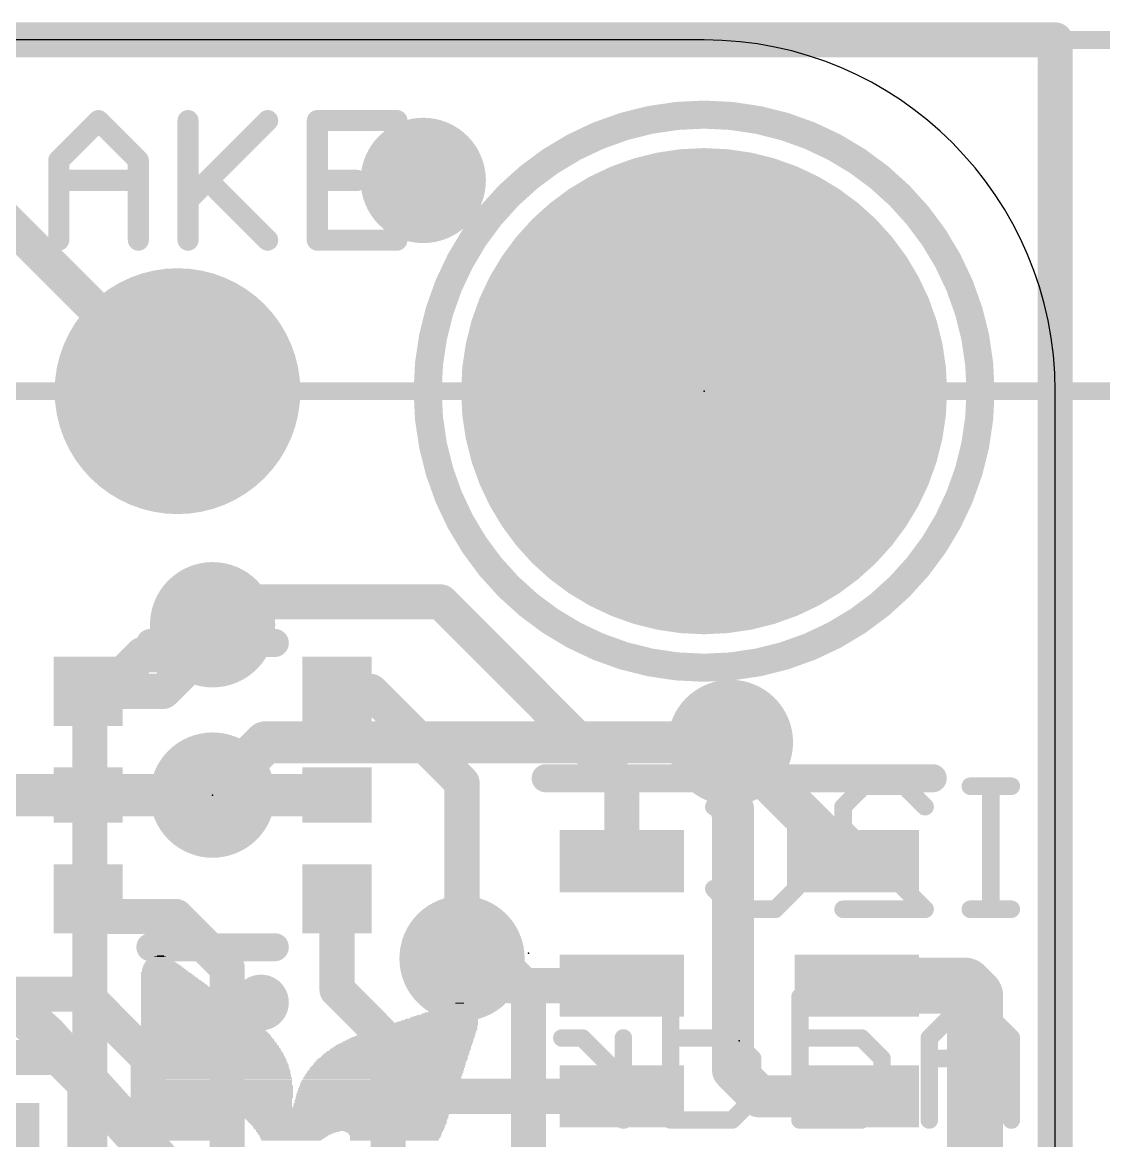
# Model space of a CAD drawing. Extents: x -0.1 to 34.1, y -8.2 to 25.5.
# Drawn here: x 17.93 to 25.75, y 17.44 to 25.53 of the extents above; entities that cross this region are included whole.
import ezdxf

# ---------------------------------------------------------------- set-up
doc = ezdxf.new("R2010")
doc.units = 0
for name, color, linetype in [('1', 12, 'CONTINUOUS'), ('16', 5, 'CONTINUOUS'), ('17', 110, 'CONTINUOUS'), ('18', 110, 'CONTINUOUS'), ('20', 53, 'CONTINUOUS'), ('21', 40, 'CONTINUOUS'), ('22', 6, 'CONTINUOUS'), ('23', 40, 'CONTINUOUS'), ('47', 253, 'CONTINUOUS')]:
    doc.layers.add(name, color=color, linetype=linetype)

# ---------------------------------------------------------------- blocks, each defined once
blk = doc.blocks.new('ROUNDP')
at = {"const_width": 0.5}
blk.add_lwpolyline([(0, -0.25, 1), (0, 0.25, 1), (0, -0.25)], format="xyb", dxfattribs=at)
blk = doc.blocks.new('RECT')
blk.add_solid([(-0.5, -0.5), (0.5, -0.5), (-0.5, 0.5), (0.5, 0.5)])
blk = doc.blocks.new('ROUNDV')
at = {"const_width": 0.5}
blk.add_lwpolyline([(0, -0.25, 1), (0, 0.25, 1), (0, -0.25)], format="xyb", dxfattribs=at)

msp = doc.modelspace()

# ---------------------------------------------------------------- linework, layer by layer
at = {"layer": '1'}
for points, const_width in [([(0, 25.4), (25.4, 25.4)], 0.254), ([(25.4, 25.4), (25.4, 0)], 0.254), ([(17.78, 24.13), (19.05, 22.86)], 0.254), ([(19.304, 21.1709), (19.4691, 21.336)], 0.254), ([(20.955, 21.336), (19.4691, 21.336)], 0.254), ([(22.264, 20.027), (20.955, 21.336)], 0.254), ([(19.366, 21.1089), (19.304, 21.1709)], 0.254), ([(18.9461, 20.689), (19.366, 21.1089)], 0.254), ([(18.404, 20.689), (18.9461, 20.689)], 0.254), ([(20.4474, 20.689), (20.204, 20.689)], 0.254), ([(21.1086, 20.0278), (20.4474, 20.689)], 0.254), ([(23.9095, 19.461), (23.0505, 20.32)], 0.3048), ([(23.9713, 19.3993), (23.0505, 20.32)], 0.3048), ([(23.0505, 20.32), (23.0505, 19.8524)], 0.3048), ([(21.1086, 20.0278), (21.1086, 18.7579)], 0.254), ([(22.264, 19.461), (22.264, 20.027)], 0.254), ([(18.404, 19.939), (17.526, 19.939)], 0.3048), ([(19.304, 19.939), (18.404, 19.939)], 0.3048), ([(20.204, 19.939), (19.304, 19.939)], 0.3048), ([(23.0505, 19.8524), (23.0696, 19.8333)], 0.3048), ([(23.0696, 19.8333), (23.0696, 17.9514)], 0.3048), ([(23.964, 19.461), (23.9095, 19.461)], 0.3048), ([(18.404, 19.189), (18.532, 19.061)], 0.254), ([(20.204, 19.189), (20.204, 18.531)], 0.254), ([(19.039, 19.061), (18.532, 19.061)], 0.254), ([(19.4096, 18.6904), (19.039, 19.061)], 0.254), ([(21.1086, 18.7579), (21.2471, 18.7579)], 0.254), ([(21.2471, 18.7579), (21.444, 18.561)], 0.254), ([(19.4096, 16.6935), (19.4096, 18.6904)], 0.254), ([(23.964, 18.561), (24.746, 18.561)], 0.4064), ([(24.8204, 18.4866), (24.746, 18.561)], 0.4064), ([(21.444, 18.561), (22.264, 18.561)], 0.254), ([(24.8204, 18.4866), (24.8204, 16.861)], 0.4064), ([(18.3762, 18.4994), (16.9568, 18.4994)], 0.254), ([(18.8374, 18.0382), (18.3762, 18.4994)], 0.254), ([(20.204, 18.531), (20.574, 18.161)], 0.254), ([(20.574, 18.161), (20.974, 17.761)], 0.254), ([(20.574, 18.161), (20.574, 16.891)], 0.254), ([(18.1868, 18.0422), (16.7558, 18.0422)], 0.254), ([(18.3802, 17.8488), (18.1868, 18.0422)], 0.254), ([(18.8374, 14.5194), (18.8374, 18.0382)], 0.254), ([(23.0696, 17.9514), (23.26, 17.761)], 0.3048), ([(18.3802, 16.6422), (18.3802, 17.8488)], 0.254), ([(21.59, 17.761), (20.974, 17.761)], 0.254), ([(22.264, 17.761), (21.59, 17.761)], 0.254), ([(22.264, 17.761), (22.264, 17.761)], 0.254), ([(23.26, 17.761), (23.964, 17.761)], 0.3048)]:
    msp.add_lwpolyline(points, dxfattribs=dict(at, const_width=const_width))
for points, const_width in [([(25.4635, 25.4, 1), (25.3365, 25.4)], 0.127), ([(25.4, 25.3365, 1), (25.4, 25.4635)], 0.127), ([(19.0051, 22.8151, 1), (19.0949, 22.9049)], 0.127), ([(19.4691, 21.3995, 1), (19.4691, 21.2725)], 0.127), ([(19.514, 21.2911, 1), (19.4242, 21.3809)], 0.127), ([(20.9999, 21.3809, 1), (20.9101, 21.2911)], 0.127), ([(20.955, 21.2725, 1), (20.955, 21.3995)], 0.127), ([(19.3489, 21.2158, 1), (19.2591, 21.126)], 0.127), ([(19.2591, 21.2158, 1), (19.3489, 21.126)], 0.127), ([(19.4109, 21.064, 1), (19.3211, 21.1538)], 0.127), ([(19.3211, 21.064, 1), (19.4109, 21.1538)], 0.127), ([(18.404, 20.7525, 1), (18.404, 20.6255)], 0.127), ([(18.9012, 20.7339, 1), (18.991, 20.6441)], 0.127), ([(18.9461, 20.6255, 1), (18.9461, 20.7525)], 0.127), ([(20.204, 20.7525, 1), (20.204, 20.6255)], 0.127), ([(20.4923, 20.7339, 1), (20.4025, 20.6441)], 0.127), ([(20.4474, 20.6255, 1), (20.4474, 20.7525)], 0.127), ([(23.1044, 20.3739, 1), (22.9966, 20.2661)], 0.1524), ([(23.1044, 20.3739, 1), (22.9966, 20.2661)], 0.1524), ([(23.1267, 20.32, 1), (22.9743, 20.32)], 0.1524), ([(21.1721, 20.0278, 1), (21.0451, 20.0278)], 0.127), ([(21.0637, 19.9829, 1), (21.1535, 20.0727)], 0.127), ([(22.3275, 20.027, 1), (22.2005, 20.027)], 0.127), ([(18.404, 20.0152, 1), (18.404, 19.8628)], 0.1524), ([(18.404, 19.8628, 1), (18.404, 20.0152)], 0.1524), ([(19.304, 20.0152, 1), (19.304, 19.8628)], 0.1524), ([(19.304, 19.8628, 1), (19.304, 20.0152)], 0.1524), ([(20.204, 19.8628, 1), (20.204, 20.0152)], 0.1524), ([(22.2191, 19.9821, 1), (22.3089, 20.0719)], 0.127), ([(23.1044, 19.9063, 1), (22.9966, 19.7985)], 0.1524), ([(23.1458, 19.8333, 1), (22.9934, 19.8333)], 0.1524), ([(22.9743, 19.8524, 1), (23.1267, 19.8524)], 0.1524), ([(23.0157, 19.7794, 1), (23.1235, 19.8872)], 0.1524), ([(23.9095, 19.5372, 1), (23.9095, 19.3848)], 0.1524), ([(23.8556, 19.4071, 1), (23.9634, 19.5149)], 0.1524), ([(23.964, 19.3848, 1), (23.964, 19.5372)], 0.1524), ([(22.2005, 19.461, 1), (22.3275, 19.461)], 0.127), ([(23.9174, 19.3454, 1), (24.0251, 19.4531)], 0.1524), ([(18.4489, 19.2339, 1), (18.3591, 19.1441)], 0.127), ([(20.2675, 19.189, 1), (20.1405, 19.189)], 0.127), ([(18.532, 19.1245, 1), (18.532, 18.9975)], 0.127), ([(18.4871, 19.0161, 1), (18.5769, 19.1059)], 0.127), ([(19.0839, 19.1059, 1), (18.9941, 19.0161)], 0.127), ([(19.039, 18.9975, 1), (19.039, 19.1245)], 0.127), ([(21.1086, 18.8214, 1), (21.1086, 18.6944)], 0.127), ([(21.292, 18.8028, 1), (21.2022, 18.713)], 0.127), ([(21.2471, 18.6944, 1), (21.2471, 18.8214)], 0.127), ([(19.4731, 18.6904, 1), (19.3461, 18.6904)], 0.127), ([(19.3647, 18.6455, 1), (19.4545, 18.7353)], 0.127), ([(21.0451, 18.7579, 1), (21.1721, 18.7579)], 0.127), ([(23.964, 18.6626, 1), (23.964, 18.4594)], 0.2032), ([(24.8178, 18.6328, 1), (24.6742, 18.4892)], 0.2032), ([(24.746, 18.4594, 1), (24.746, 18.6626)], 0.2032), ([(21.444, 18.6245, 1), (21.444, 18.4975)], 0.127), ([(22.264, 18.4975, 1), (22.264, 18.6245)], 0.127), ([(24.922, 18.4866, 1), (24.7188, 18.4866)], 0.2032), ([(18.4211, 18.5443, 1), (18.3313, 18.4545)], 0.127), ([(18.3762, 18.4359, 1), (18.3762, 18.5629)], 0.127), ([(20.2489, 18.5759, 1), (20.1591, 18.4861)], 0.127), ([(21.3991, 18.5161, 1), (21.4889, 18.6059)], 0.127), ([(24.7486, 18.4148, 1), (24.8922, 18.5584)], 0.2032), ([(20.1405, 18.531, 1), (20.2675, 18.531)], 0.127), ([(20.6189, 18.2059, 1), (20.5291, 18.1161)], 0.127), ([(20.6375, 18.161, 1), (20.5105, 18.161)], 0.127), ([(20.5291, 18.1161, 1), (20.6189, 18.2059)], 0.127), ([(18.2317, 18.0871, 1), (18.1419, 17.9973)], 0.127), ([(18.1868, 17.9787, 1), (18.1868, 18.1057)], 0.127), ([(18.9009, 18.0382, 1), (18.7739, 18.0382)], 0.127), ([(18.7925, 17.9933, 1), (18.8823, 18.0831)], 0.127), ([(23.1235, 18.0053, 1), (23.0157, 17.8975)], 0.1524), ([(18.4437, 17.8488, 1), (18.3167, 17.8488)], 0.127), ([(18.3353, 17.8039, 1), (18.4251, 17.8937)], 0.127), ([(22.9934, 17.9514, 1), (23.1458, 17.9514)], 0.1524), ([(20.974, 17.8245, 1), (20.974, 17.6975)], 0.127), ([(21.59, 17.8245, 1), (21.59, 17.6975)], 0.127), ([(21.59, 17.6975, 1), (21.59, 17.8245)], 0.127), ([(22.264, 17.8245, 1), (22.264, 17.6975)], 0.127), ([(22.264, 17.6975, 1), (22.264, 17.8245)], 0.127), ([(22.264, 17.6975, 1), (22.264, 17.8245)], 0.127), ([(23.26, 17.8372, 1), (23.26, 17.6848)], 0.1524), ([(23.2061, 17.7071, 1), (23.3139, 17.8149)], 0.1524), ([(23.964, 17.6848, 1), (23.964, 17.8372)], 0.1524), ([(20.9291, 17.7161, 1), (21.0189, 17.8059)], 0.127)]:
    msp.add_lwpolyline(points, format="xyb", dxfattribs=dict(at, const_width=const_width))
at = {"layer": '16'}
for points, const_width in [([(0, 25.4), (25.4, 25.4)], 0.254), ([(25.4, 25.4), (25.4, 0)], 0.254), ([(19.304, 20.955), (19.304, 21.1709)], 0.254), ([(18.415, 20.574), (18.796, 20.955)], 0.254), ([(18.796, 20.955), (19.304, 20.955)], 0.254), ([(18.415, 16.383), (18.415, 20.574)], 0.254), ([(19.304, 19.939), (19.685, 20.32)], 0.3048), ([(19.685, 20.32), (23.0505, 20.32)], 0.3048), ([(21.3626, 18.7579), (21.1086, 18.7579)], 0.254), ([(21.59, 18.5305), (21.3626, 18.7579)], 0.254), ([(21.59, 18.5305), (21.59, 16.002)], 0.254)]:
    msp.add_lwpolyline(points, dxfattribs=dict(at, const_width=const_width))
for points, const_width in [([(25.4635, 25.4, 1), (25.3365, 25.4)], 0.127), ([(25.4, 25.3365, 1), (25.4, 25.4635)], 0.127), ([(19.3675, 21.1709, 1), (19.2405, 21.1709)], 0.127), ([(18.796, 21.0185, 1), (18.796, 20.8915)], 0.127), ([(18.8409, 20.9101, 1), (18.7511, 20.9999)], 0.127), ([(19.304, 20.8915, 1), (19.304, 21.0185)], 0.127), ([(19.2405, 20.955, 1), (19.3675, 20.955)], 0.127), ([(18.4785, 20.574, 1), (18.3515, 20.574)], 0.127), ([(18.3701, 20.6189, 1), (18.4599, 20.5291)], 0.127), ([(19.685, 20.3962, 1), (19.685, 20.2438)], 0.1524), ([(19.7389, 20.2661, 1), (19.6311, 20.3739)], 0.1524), ([(23.0505, 20.2438, 1), (23.0505, 20.3962)], 0.1524), ([(19.2501, 19.9929, 1), (19.3579, 19.8851)], 0.1524), ([(21.1086, 18.8214, 1), (21.1086, 18.6944)], 0.127), ([(21.4075, 18.8028, 1), (21.3177, 18.713)], 0.127), ([(21.3626, 18.6944, 1), (21.3626, 18.8214)], 0.127), ([(21.6535, 18.5305, 1), (21.5265, 18.5305)], 0.127), ([(21.5451, 18.4856, 1), (21.6349, 18.5754)], 0.127)]:
    msp.add_lwpolyline(points, format="xyb", dxfattribs=dict(at, const_width=const_width))
at = {"layer": '20'}
for p, q in [((22.86, 25.4), (2.54, 25.4)), ((25.4, 2.54), (25.4, 22.86))]:
    msp.add_line(p, q, dxfattribs=at)
msp.add_arc((22.86, 22.86), 2.54, 0, 90, dxfattribs=at)
at = {"layer": '21'}
for points, const_width in [([(22.86, 20.86, 1), (22.86, 24.86, 1), (22.86, 20.86)], 0.2032), ([(18.5057, 24.8435, 1), (18.4519, 24.7896)], 0.0762), ([(18.5057, 24.7896, 1), (18.4519, 24.8435)], 0.0762), ([(19.1643, 24.8165, 1), (19.0881, 24.8165)], 0.0762), ([(19.7294, 24.7896, 1), (19.6755, 24.8435)], 0.0762), ([(20.0617, 24.8546, 1), (20.0617, 24.7784)], 0.0762), ([(20.0998, 24.8165, 1), (20.0236, 24.8165)], 0.0762), ([(20.6379, 24.7784, 1), (20.6379, 24.8546)], 0.0762), ([(18.1637, 24.5554, 1), (18.2176, 24.5015)], 0.0762), ([(18.2288, 24.5284, 1), (18.1526, 24.5284)], 0.0762), ([(18.805, 24.5284, 1), (18.7288, 24.5284)], 0.0762), ([(18.74, 24.5015, 1), (18.7938, 24.5554)], 0.0762), ([(18.1907, 24.4225, 1), (18.1907, 24.3463)], 0.0762), ([(18.7669, 24.3463, 1), (18.7669, 24.4225)], 0.0762), ([(19.2972, 24.4113, 1), (19.2433, 24.3574)], 0.0762), ([(20.0617, 24.4225, 1), (20.0617, 24.3463)], 0.0762), ([(20.3498, 24.3463, 1), (20.3498, 24.4225)], 0.0762), ([(19.0993, 24.2673, 1), (19.1531, 24.2134)], 0.0762), ([(20.0617, 23.9903, 1), (20.0617, 23.9141)], 0.0762), ([(20.6379, 23.9141, 1), (20.6379, 23.9903)], 0.0762), ([(18.1526, 23.9522, 1), (18.2288, 23.9522)], 0.0762), ([(18.7288, 23.9522, 1), (18.805, 23.9522)], 0.0762), ([(19.0881, 23.9522, 1), (19.1643, 23.9522)], 0.0762), ([(19.6755, 23.9253, 1), (19.7294, 23.9791)], 0.0762), ([(20.0236, 23.9522, 1), (20.0998, 23.9522)], 0.0762), ([(18.854, 21.0898, 1), (18.854, 20.9882)], 0.1016), ([(19.754, 20.9882, 1), (19.754, 21.0898)], 0.1016), ([(21.714, 20.1118, 1), (21.714, 20.0102)], 0.1016), ([(24.514, 20.0102, 1), (24.514, 20.1118)], 0.1016), ([(18.854, 18.8898, 1), (18.854, 18.7882)], 0.1016), ([(19.754, 18.7882, 1), (19.754, 18.8898)], 0.1016), ([(19.654, 18.339, 1), (19.654, 18.539, 1), (19.654, 18.339)], 0.2032)]:
    msp.add_lwpolyline(points, format="xyb", dxfattribs=dict(at, const_width=const_width))
for points, const_width in [([(18.1907, 24.5284), (18.4788, 24.8165)], 0.1524), ([(18.4788, 24.8165), (18.7669, 24.5284)], 0.1524), ([(19.1262, 24.8165), (19.1262, 23.9522)], 0.1524), ([(19.1262, 24.2403), (19.7024, 24.8165)], 0.1524), ([(20.6379, 24.8165), (20.0617, 24.8165)], 0.1524), ([(20.0617, 24.8165), (20.0617, 23.9522)], 0.1524), ([(18.1907, 23.9522), (18.1907, 24.5284)], 0.1524), ([(18.7669, 24.5284), (18.7669, 23.9522)], 0.1524), ([(18.1907, 24.3844), (18.7669, 24.3844)], 0.1524), ([(19.2703, 24.3844), (19.7024, 23.9522)], 0.1524), ([(20.0617, 24.3844), (20.3498, 24.3844)], 0.1524), ([(20.0617, 23.9522), (20.6379, 23.9522)], 0.1524), ([(18.854, 21.039), (19.754, 21.039)], 0.2032), ([(21.714, 20.061), (24.514, 20.061)], 0.2032), ([(18.854, 18.839), (19.754, 18.839)], 0.2032)]:
    msp.add_lwpolyline(points, dxfattribs=dict(at, const_width=const_width))
at = {"layer": '22'}
for points, const_width in [([(22.9301, 19.855), (23.0784, 20.0033)], 0.127), ([(23.0784, 20.0033), (23.375, 20.0033)], 0.127), ([(23.375, 20.0033), (23.5233, 19.855)], 0.127), ([(23.8657, 19.855), (24.0139, 20.0033)], 0.127), ([(24.0139, 20.0033), (24.3105, 20.0033)], 0.127), ([(24.3105, 20.0033), (24.4588, 19.855)], 0.127), ([(25.0825, 20.0033), (24.7859, 20.0033)], 0.127), ([(24.9342, 19.1135), (24.9342, 20.0033)], 0.127), ([(23.5233, 19.855), (23.5233, 19.2618)], 0.127), ([(23.8657, 19.7067), (23.8657, 19.855)], 0.127), ([(24.4588, 19.1135), (23.8657, 19.7067)], 0.127), ([(23.0784, 19.1135), (22.9301, 19.2618)], 0.127), ([(23.5233, 19.2618), (23.375, 19.1135)], 0.127), ([(23.375, 19.1135), (23.0784, 19.1135)], 0.127), ([(23.8657, 19.1135), (24.4588, 19.1135)], 0.127), ([(25.0825, 19.1135), (24.7859, 19.1135)], 0.127), ([(18.1, 18.2), (17.2, 19)], 0.3048), ([(22.6183, 18.4793), (22.6183, 17.5895)], 0.127), ([(23.5538, 18.4793), (23.5538, 17.5895)], 0.127), ([(24.7859, 18.4793), (24.4893, 18.1827)], 0.127), ([(25.0825, 18.1827), (24.7859, 18.4793)], 0.127), ([(19, 17.2), (18.1, 18.2)], 0.3048), ([(21.9794, 18.1827), (21.8311, 18.1827)], 0.127), ([(22.2759, 17.8861), (21.9794, 18.1827)], 0.127), ([(22.2759, 17.5895), (22.2759, 18.1827)], 0.127), ([(23.0632, 18.1827), (22.6183, 18.1827)], 0.127), ([(23.2115, 18.0344), (23.0632, 18.1827)], 0.127), ([(23.9987, 18.1827), (23.5538, 18.1827)], 0.127), ([(24.147, 18.0344), (23.9987, 18.1827)], 0.127), ([(24.4893, 18.1827), (24.4893, 17.5895)], 0.127), ([(25.0825, 17.5895), (25.0825, 18.1827)], 0.127), ([(23.2115, 17.7378), (23.2115, 18.0344)], 0.127), ([(24.147, 17.7378), (24.147, 18.0344)], 0.127), ([(25.0825, 18.0344), (24.4893, 18.0344)], 0.127), ([(23.0632, 17.5895), (23.2115, 17.7378)], 0.127), ([(23.9987, 17.5895), (24.147, 17.7378)], 0.127), ([(22.6183, 17.5895), (23.0632, 17.5895)], 0.127), ([(23.5538, 17.5895), (23.9987, 17.5895)], 0.127)]:
    msp.add_lwpolyline(points, dxfattribs=dict(at, const_width=const_width))
for points, const_width in [([(23.0784, 20.035, 1), (23.0784, 19.9715)], 0.0635), ([(23.1009, 19.9808, 1), (23.056, 20.0257)], 0.0635), ([(23.3975, 20.0257, 1), (23.3526, 19.9808)], 0.0635), ([(23.375, 19.9715, 1), (23.375, 20.035)], 0.0635), ([(24.0139, 20.035, 1), (24.0139, 19.9715)], 0.0635), ([(24.0364, 19.9808, 1), (23.9915, 20.0257)], 0.0635), ([(24.333, 20.0257, 1), (24.2881, 19.9808)], 0.0635), ([(24.3105, 19.9715, 1), (24.3105, 20.035)], 0.0635), ([(24.7859, 20.035, 1), (24.7859, 19.9715)], 0.0635), ([(24.966, 20.0033, 1), (24.9025, 20.0033)], 0.0635), ([(25.0825, 19.9715, 1), (25.0825, 20.035)], 0.0635), ([(22.9077, 19.8774, 1), (22.9526, 19.8325)], 0.0635), ([(23.5551, 19.855, 1), (23.4916, 19.855)], 0.0635), ([(23.5009, 19.8325, 1), (23.5458, 19.8774)], 0.0635), ([(23.8974, 19.855, 1), (23.8339, 19.855)], 0.0635), ([(23.8432, 19.8774, 1), (23.8881, 19.8325)], 0.0635), ([(24.4364, 19.8325, 1), (24.4813, 19.8774)], 0.0635), ([(23.8881, 19.7291, 1), (23.8432, 19.6842)], 0.0635), ([(23.8339, 19.7067, 1), (23.8974, 19.7067)], 0.0635), ([(22.9526, 19.2842, 1), (22.9077, 19.2393)], 0.0635), ([(23.4916, 19.2618, 1), (23.5551, 19.2618)], 0.0635), ([(23.5458, 19.2393, 1), (23.5009, 19.2842)], 0.0635), ([(23.0784, 19.1453, 1), (23.0784, 19.0818)], 0.0635), ([(23.056, 19.091, 1), (23.1009, 19.136)], 0.0635), ([(23.3526, 19.136, 1), (23.3975, 19.091)], 0.0635), ([(23.375, 19.0818, 1), (23.375, 19.1453)], 0.0635), ([(23.8657, 19.1453, 1), (23.8657, 19.0818)], 0.0635), ([(24.4364, 19.091, 1), (24.4813, 19.136)], 0.0635), ([(24.4588, 19.0818, 1), (24.4588, 19.1453)], 0.0635), ([(24.7859, 19.1453, 1), (24.7859, 19.0818)], 0.0635), ([(25.0825, 19.0818, 1), (25.0825, 19.1453)], 0.0635), ([(24.9025, 19.1135, 1), (24.966, 19.1135)], 0.0635), ([(22.65, 18.4793, 1), (22.5865, 18.4793)], 0.0635), ([(23.5856, 18.4793, 1), (23.5221, 18.4793)], 0.0635), ([(24.8084, 18.5017, 1), (24.7635, 18.4568)], 0.0635), ([(24.8084, 18.4568, 1), (24.7635, 18.5017)], 0.0635), ([(18.1566, 18.251, 1), (18.0434, 18.149)], 0.1524), ([(18.0494, 18.143, 1), (18.1506, 18.257)], 0.1524), ([(21.8311, 18.2144, 1), (21.8311, 18.1509)], 0.0635), ([(22.0018, 18.2051, 1), (21.9569, 18.1602)], 0.0635), ([(21.9794, 18.1509, 1), (21.9794, 18.2144)], 0.0635), ([(22.3077, 18.1827, 1), (22.2442, 18.1827)], 0.0635), ([(22.6183, 18.2144, 1), (22.6183, 18.1509)], 0.0635), ([(23.0856, 18.2051, 1), (23.0407, 18.1602)], 0.0635), ([(23.0632, 18.1509, 1), (23.0632, 18.2144)], 0.0635), ([(23.5538, 18.2144, 1), (23.5538, 18.1509)], 0.0635), ([(24.0211, 18.2051, 1), (23.9762, 18.1602)], 0.0635), ([(23.9987, 18.1509, 1), (23.9987, 18.2144)], 0.0635), ([(24.5211, 18.1827, 1), (24.4576, 18.1827)], 0.0635), ([(24.4669, 18.2051, 1), (24.5118, 18.1602)], 0.0635), ([(25.1142, 18.1827, 1), (25.0508, 18.1827)], 0.0635), ([(25.06, 18.1602, 1), (25.105, 18.2051)], 0.0635), ([(23.2432, 18.0344, 1), (23.1797, 18.0344)], 0.0635), ([(23.189, 18.0119, 1), (23.2339, 18.0568)], 0.0635), ([(24.1787, 18.0344, 1), (24.1152, 18.0344)], 0.0635), ([(24.1245, 18.0119, 1), (24.1694, 18.0568)], 0.0635), ([(24.4893, 18.0661, 1), (24.4893, 18.0026)], 0.0635), ([(25.0825, 18.0026, 1), (25.0825, 18.0661)], 0.0635), ([(22.2535, 17.8636, 1), (22.2984, 17.9085)], 0.0635), ([(23.2339, 17.7153, 1), (23.189, 17.7602)], 0.0635), ([(24.1694, 17.7153, 1), (24.1245, 17.7602)], 0.0635), ([(23.1797, 17.7378, 1), (23.2432, 17.7378)], 0.0635), ([(24.1152, 17.7378, 1), (24.1787, 17.7378)], 0.0635), ([(22.6183, 17.6212, 1), (22.6183, 17.5578)], 0.0635), ([(23.0407, 17.612, 1), (23.0856, 17.567)], 0.0635), ([(23.0632, 17.5578, 1), (23.0632, 17.6212)], 0.0635), ([(23.5538, 17.6212, 1), (23.5538, 17.5578)], 0.0635), ([(23.9762, 17.612, 1), (24.0211, 17.567)], 0.0635), ([(23.9987, 17.5578, 1), (23.9987, 17.6212)], 0.0635), ([(22.2442, 17.5895, 1), (22.3077, 17.5895)], 0.0635), ([(22.5865, 17.5895, 1), (22.65, 17.5895)], 0.0635), ([(23.5221, 17.5895, 1), (23.5856, 17.5895)], 0.0635), ([(24.4576, 17.5895, 1), (24.5211, 17.5895)], 0.0635), ([(25.0508, 17.5895, 1), (25.1142, 17.5895)], 0.0635)]:
    msp.add_lwpolyline(points, format="xyb", dxfattribs=dict(at, const_width=const_width))
at = {"layer": '23'}
for p in [(22.86, 22.86), (19.304, 19.939), (21.59, 18.796), (23.114, 18.161)]:
    msp.add_point(p, dxfattribs=at)
at = {"layer": '47', "const_width": 0.13}
for points in [[(12.319, 25.4), (34.081, 25.4)], [(12.7, 22.86), (31.287, 22.86)]]:
    msp.add_lwpolyline(points, dxfattribs=at)

# ---------------------------------------------------------------- block references
at = {"layer": '1'}
for p, xscale, yscale, rotation in [((18.404, 20.689), 0.5, 0.5, 90), ((20.204, 20.689), 0.5, 0.5, 90), ((18.404, 19.939), 0.4, 0.5, 90), ((20.204, 19.939), 0.4, 0.5, 90), ((22.264, 19.461), 0.45, 0.9, 90), ((23.964, 19.461), 0.45, 0.9, 90), ((18.404, 19.189), 0.5, 0.5, 90), ((20.204, 19.189), 0.5, 0.5, 90), ((22.264, 18.561), 0.45, 0.9, 90), ((23.964, 18.561), 0.45, 0.9, 90), ((22.264, 17.761), 0.45, 0.9, 90), ((23.964, 17.761), 0.45, 0.9, 90), ((17.45, 17.312), 1.2, 0.8, 180)]:
    msp.add_blockref('RECT', p, dxfattribs=dict(at, xscale=xscale, yscale=yscale, rotation=rotation))
at = {"layer": '17', "xscale": 3.516, "yscale": 3.516}
msp.add_blockref('ROUNDP', (22.86, 22.86), dxfattribs=at)
msp.add_blockref('ROUNDP', (22.86, 22.86), dxfattribs=at)
at = {"layer": '17', "xscale": 1.778, "yscale": 1.778, "rotation": 90}
msp.add_blockref('ROUNDP', (19.05, 22.86), dxfattribs=at)
msp.add_blockref('ROUNDP', (19.05, 22.86), dxfattribs=at)
at = {"layer": '18', "xscale": 0.9064, "yscale": 0.9064}
for p in [(20.828, 24.384), (20.828, 24.384), (19.304, 21.1709), (19.304, 21.1709), (23.0505, 20.32), (23.0505, 20.32), (19.304, 19.939), (19.304, 19.939), (21.1086, 18.7579), (21.1086, 18.7579)]:
    msp.add_blockref('ROUNDV', p, dxfattribs=at)
at = {"layer": '21', "rotation": 180}
for p, xscale, yscale in [((18.9261, 18.7579), 0.1397, 0.0064), ((18.923, 18.7643), 0.1206, 0.0063), ((18.923, 18.7706), 0.0826, 0.0064), ((18.9262, 18.7769), 0.0508, 0.0063), ((18.9484, 18.6817), 0.3112, 0.0064), ((18.9389, 18.7007), 0.2794, 0.0063), ((18.9484, 18.6881), 0.2984, 0.0063), ((18.9421, 18.6944), 0.2857, 0.0064), ((18.9325, 18.7135), 0.254, 0.0063), ((18.9389, 18.7071), 0.2667, 0.0064), ((18.9262, 18.7262), 0.2286, 0.0063), ((18.9326, 18.7198), 0.2413, 0.0064), ((18.9261, 18.7325), 0.2159, 0.0064), ((18.923, 18.7388), 0.1968, 0.0063), ((18.9262, 18.7452), 0.1778, 0.0064), ((18.923, 18.7516), 0.1588, 0.0063), ((18.9611, 18.6563), 0.3492, 0.0064), ((18.9674, 18.65), 0.3619, 0.0063), ((18.977, 18.6373), 0.381, 0.0063), ((18.9802, 18.6309), 0.3873, 0.0064), ((18.9834, 18.6245), 0.3937, 0.0063), ((18.9897, 18.6182), 0.4064, 0.0064), ((18.9929, 18.6119), 0.4127, 0.0063), ((18.9961, 18.6055), 0.4191, 0.0064), ((19.0024, 18.5992), 0.4318, 0.0063), ((18.9707, 18.6436), 0.3683, 0.0064), ((18.9516, 18.6754), 0.3175, 0.0063), ((18.9579, 18.669), 0.3302, 0.0064), ((18.9611, 18.6626), 0.3366, 0.0063), ((19.0055, 18.5928), 0.4381, 0.0064), ((19.0119, 18.5864), 0.4508, 0.0063), ((19.0151, 18.5801), 0.4572, 0.0064), ((19.0183, 18.5738), 0.4635, 0.0063), ((19.0246, 18.5674), 0.4762, 0.0064), ((19.0278, 18.5611), 0.4826, 0.0063), ((19.031, 18.5547), 0.4889, 0.0064), ((19.0373, 18.5483), 0.5016, 0.0063), ((19.0405, 18.542), 0.508, 0.0064), ((19.0436, 18.5357), 0.5143, 0.0063), ((19.05, 18.5293), 0.527, 0.0064), ((19.0532, 18.523), 0.5334, 0.0063), ((19.0596, 18.5166), 0.5461, 0.0064), ((19.0627, 18.5102), 0.5524, 0.0063), ((19.0659, 18.5039), 0.5588, 0.0064), ((19.0723, 18.4976), 0.5715, 0.0063), ((19.0754, 18.4912), 0.5778, 0.0064), ((19.0786, 18.4849), 0.5842, 0.0063), ((19.0849, 18.4785), 0.5969, 0.0064), ((19.0881, 18.4721), 0.6032, 0.0063), ((19.0913, 18.4658), 0.6096, 0.0064), ((19.0977, 18.4595), 0.6223, 0.0063), ((19.1008, 18.4531), 0.6286, 0.0064), ((19.1072, 18.4468), 0.6413, 0.0063), ((19.1104, 18.4404), 0.6477, 0.0064), ((19.1135, 18.434), 0.654, 0.0063), ((19.1198, 18.4277), 0.6667, 0.0064), ((19.123, 18.4214), 0.6731, 0.0063), ((19.1262, 18.415), 0.6794, 0.0064), ((19.1326, 18.4087), 0.6921, 0.0063), ((19.1358, 18.4023), 0.6985, 0.0064), ((19.1389, 18.3959), 0.7048, 0.0063), ((19.1453, 18.3896), 0.7175, 0.0064), ((19.1485, 18.3833), 0.7239, 0.0063), ((19.1548, 18.3769), 0.7366, 0.0064), ((19.1579, 18.3706), 0.7429, 0.0063), ((19.1611, 18.3642), 0.7493, 0.0064), ((19.1675, 18.3578), 0.762, 0.0063), ((21.0154, 18.3578), 0.3937, 0.0063), ((21.0249, 18.3642), 0.3747, 0.0064), ((21.0343, 18.3706), 0.3429, 0.0063), ((21.0407, 18.3769), 0.3302, 0.0064), ((21.0503, 18.3833), 0.2985, 0.0063), ((21.0534, 18.3896), 0.2794, 0.0064), ((21.063, 18.3959), 0.2477, 0.0063), ((21.0693, 18.4023), 0.2222, 0.0064), ((21.0756, 18.4087), 0.1969, 0.0063), ((21.0789, 18.415), 0.1651, 0.0064), ((21.0852, 18.4214), 0.1397, 0.0063), ((21.0915, 18.4277), 0.1016, 0.0064), ((21.0916, 18.434), 0.0635, 0.0063), ((19.1707, 18.3515), 0.7683, 0.0064), ((19.1739, 18.3452), 0.7747, 0.0063), ((19.1802, 18.3388), 0.7874, 0.0064), ((19.1834, 18.3325), 0.7937, 0.0063), ((19.1866, 18.3261), 0.8001, 0.0064), ((19.1929, 18.3198), 0.8128, 0.0063), ((19.196, 18.3134), 0.8191, 0.0064), ((19.1992, 18.3071), 0.8255, 0.0063), ((19.2024, 18.3007), 0.8318, 0.0064), ((19.2088, 18.2944), 0.8445, 0.0063), ((19.212, 18.288), 0.8509, 0.0064), ((19.2151, 18.2817), 0.8572, 0.0063), ((19.2183, 18.2753), 0.8636, 0.0064), ((20.8979, 18.2753), 0.6541, 0.0064), ((20.9074, 18.2817), 0.635, 0.0063), ((20.9169, 18.288), 0.616, 0.0064), ((20.9265, 18.2944), 0.5969, 0.0063), ((20.936, 18.3007), 0.5779, 0.0064), ((20.9455, 18.3071), 0.5588, 0.0063), ((20.9582, 18.3134), 0.5334, 0.0064), ((20.9646, 18.3198), 0.5207, 0.0063), ((20.9773, 18.3261), 0.4953, 0.0064), ((20.9836, 18.3325), 0.4826, 0.0063), ((20.9931, 18.3388), 0.4636, 0.0064), ((20.9994, 18.3452), 0.4381, 0.0063), ((21.0122, 18.3515), 0.4127, 0.0064), ((19.2215, 18.269), 0.8699, 0.0063), ((19.2247, 18.2626), 0.8763, 0.0064), ((19.2278, 18.2563), 0.8826, 0.0063), ((19.231, 18.2499), 0.889, 0.0064), ((19.2341, 18.2436), 0.8953, 0.0063), ((19.2373, 18.2372), 0.9017, 0.0064), ((19.2405, 18.2309), 0.908, 0.0063), ((19.2437, 18.2245), 0.9144, 0.0064), ((19.2501, 18.2118), 0.9271, 0.0064), ((19.2532, 18.2055), 0.9334, 0.0063), ((19.2564, 18.1991), 0.9398, 0.0064), ((19.2564, 18.1928), 0.9398, 0.0063), ((19.2469, 18.2182), 0.9207, 0.0063), ((20.7645, 18.1928), 0.87, 0.0063), ((20.7708, 18.1991), 0.8573, 0.0064), ((20.7836, 18.2055), 0.8445, 0.0063), ((20.7931, 18.2118), 0.8255, 0.0064), ((20.8026, 18.2182), 0.8064, 0.0063), ((20.8153, 18.2245), 0.7938, 0.0064), ((20.8249, 18.2309), 0.7747, 0.0063), ((20.8344, 18.2372), 0.7557, 0.0064), ((20.847, 18.2436), 0.7429, 0.0063), ((20.8566, 18.2499), 0.7239, 0.0064), ((20.8661, 18.2563), 0.7048, 0.0063), ((20.8756, 18.2626), 0.6858, 0.0064), ((20.8851, 18.269), 0.6667, 0.0063), ((19.2596, 18.1864), 0.9461, 0.0064), ((19.2628, 18.1801), 0.9525, 0.0063), ((19.2659, 18.1737), 0.9588, 0.0064), ((19.2691, 18.1674), 0.9652, 0.0063), ((19.2691, 18.161), 0.9652, 0.0064), ((19.2722, 18.1547), 0.9715, 0.0063), ((19.2754, 18.1483), 0.9779, 0.0064), ((19.2786, 18.142), 0.9842, 0.0063), ((19.2786, 18.1356), 0.9842, 0.0064), ((19.2818, 18.1293), 0.9906, 0.0063), ((19.285, 18.1229), 0.9969, 0.0064), ((19.285, 18.1166), 0.9969, 0.0063), ((20.6756, 18.1166), 0.997, 0.0063), ((20.682, 18.1229), 0.9843, 0.0064), ((20.6883, 18.1293), 0.9842, 0.0063), ((20.6946, 18.1356), 0.9715, 0.0064), ((20.701, 18.142), 0.9588, 0.0063), ((20.7106, 18.1483), 0.9525, 0.0064), ((20.7169, 18.1547), 0.9398, 0.0063), ((20.7233, 18.161), 0.9271, 0.0064), ((20.7327, 18.1674), 0.9207, 0.0063), ((20.7391, 18.1737), 0.908, 0.0064), ((20.7455, 18.1801), 0.8953, 0.0063), ((20.755, 18.1864), 0.889, 0.0064), ((19.2882, 18.1102), 1.0033, 0.0064), ((19.2913, 18.1039), 1.0096, 0.0063), ((19.2913, 18.0975), 1.0096, 0.0064), ((19.2945, 18.0912), 1.016, 0.0063), ((19.2945, 18.0848), 1.016, 0.0064), ((19.2977, 18.0785), 1.0223, 0.0063), ((19.3009, 18.0721), 1.0287, 0.0064), ((19.3009, 18.0658), 1.0287, 0.0063), ((19.304, 18.0594), 1.035, 0.0064), ((19.304, 18.0531), 1.035, 0.0063), ((19.3072, 18.0467), 1.0414, 0.0064), ((19.3072, 18.0404), 1.0414, 0.0063), ((19.3103, 18.034), 1.0477, 0.0064), ((20.609, 18.034), 1.0795, 0.0064), ((20.6153, 18.0404), 1.0668, 0.0063), ((20.6184, 18.0467), 1.0605, 0.0064), ((20.6248, 18.0531), 1.0604, 0.0063), ((20.628, 18.0594), 1.0541, 0.0064), ((20.6344, 18.0658), 1.0541, 0.0063), ((20.6375, 18.0721), 1.0478, 0.0064), ((20.6439, 18.0785), 1.0351, 0.0063), ((20.6471, 18.0848), 1.0287, 0.0064), ((20.6565, 18.0912), 1.0223, 0.0063), ((20.6597, 18.0975), 1.016, 0.0064), ((20.6661, 18.1039), 1.016, 0.0063), ((20.6725, 18.1102), 1.0033, 0.0064), ((19.3103, 18.0277), 1.0477, 0.0063), ((19.3135, 18.0213), 1.0541, 0.0064), ((19.3135, 18.015), 1.0541, 0.0063), ((19.3135, 18.0086), 1.0541, 0.0064), ((19.3167, 18.0023), 1.0604, 0.0063), ((19.3167, 17.9959), 1.0604, 0.0064), ((19.3199, 17.9896), 1.0668, 0.0063), ((19.3199, 17.9832), 1.0668, 0.0064), ((19.3199, 17.9769), 1.0668, 0.0063), ((19.3199, 17.9705), 1.0668, 0.0064), ((19.3263, 17.9515), 1.0795, 0.0063), ((19.3231, 17.9642), 1.0731, 0.0063), ((19.3231, 17.9578), 1.0731, 0.0064), ((20.5613, 17.9515), 1.124, 0.0063), ((20.5645, 17.9642), 1.1176, 0.0063), ((20.5645, 17.9578), 1.1176, 0.0064), ((20.5708, 17.9705), 1.1176, 0.0064), ((20.574, 17.9769), 1.1112, 0.0063), ((20.5771, 17.9832), 1.1049, 0.0064), ((20.5836, 17.9896), 1.1049, 0.0063), ((20.5867, 18.0023), 1.0986, 0.0063), ((20.5867, 17.9959), 1.0986, 0.0064), ((20.5962, 18.015), 1.0922, 0.0063), ((20.5931, 18.0086), 1.0859, 0.0064), ((20.5994, 18.0213), 1.0858, 0.0064), ((20.6058, 18.0277), 1.0859, 0.0063), ((19.3263, 17.9451), 1.0795, 0.0064), ((19.3263, 17.9388), 1.0795, 0.0063), ((19.3263, 17.9324), 1.0795, 0.0064), ((19.3263, 17.9261), 1.0795, 0.0063), ((19.3294, 17.9197), 1.0858, 0.0064), ((19.3294, 17.9134), 1.0858, 0.0063), ((19.3326, 17.907), 1.0795, 0.0064), ((19.3326, 17.9007), 1.0795, 0.0063), ((19.3358, 17.8943), 1.0859, 0.0064), ((19.3358, 17.888), 1.0859, 0.0063), ((19.3358, 17.8816), 1.0859, 0.0064), ((19.3358, 17.8753), 1.0859, 0.0063), ((19.3358, 17.8689), 1.0859, 0.0064), ((20.5232, 17.8753), 1.1494, 0.0063), ((20.52, 17.8689), 1.143, 0.0064), ((20.5264, 17.888), 1.143, 0.0063), ((20.5264, 17.8816), 1.143, 0.0064), ((20.5327, 17.8943), 1.143, 0.0064), ((20.5359, 17.907), 1.1366, 0.0064), ((20.5359, 17.9007), 1.1366, 0.0063), ((20.5422, 17.9197), 1.1367, 0.0064), ((20.5422, 17.9134), 1.1367, 0.0063), ((20.5455, 17.9261), 1.1303, 0.0063), ((20.5518, 17.9388), 1.1303, 0.0063), ((20.5518, 17.9324), 1.1303, 0.0064), ((20.555, 17.9451), 1.1239, 0.0064), ((19.3358, 17.8626), 1.0859, 0.0063), ((19.3358, 17.8562), 1.0859, 0.0064), ((19.3358, 17.8498), 1.0859, 0.0063), ((19.3358, 17.8435), 1.0859, 0.0064), ((19.3421, 17.8372), 1.0858, 0.0063), ((19.3421, 17.8308), 1.0858, 0.0064), ((19.3421, 17.8245), 1.0858, 0.0063), ((19.3421, 17.8181), 1.0858, 0.0064), ((19.3421, 17.8117), 1.0858, 0.0063), ((19.3421, 17.8054), 1.0858, 0.0064), ((19.3421, 17.7991), 1.0858, 0.0063), ((19.3421, 17.7927), 1.0858, 0.0064), ((20.4947, 17.7991), 1.1557, 0.0063), ((20.4915, 17.7927), 1.1493, 0.0064), ((20.5009, 17.8181), 1.1557, 0.0064), ((20.4978, 17.8117), 1.1494, 0.0063), ((20.4978, 17.8054), 1.1494, 0.0064), ((20.5041, 17.8308), 1.1493, 0.0064), ((20.5041, 17.8245), 1.1493, 0.0063), ((20.5105, 17.8498), 1.1494, 0.0063), ((20.5105, 17.8435), 1.1494, 0.0064), ((20.5105, 17.8372), 1.1494, 0.0063), ((20.5169, 17.8626), 1.1493, 0.0063), ((20.5169, 17.8562), 1.1493, 0.0064), ((19.3453, 17.7864), 1.0795, 0.0063), ((19.3453, 17.78), 1.0795, 0.0064), ((19.3453, 17.7736), 1.0795, 0.0063), ((19.3453, 17.7673), 1.0795, 0.0064), ((19.3453, 17.761), 1.0795, 0.0063), ((19.3484, 17.7546), 1.0731, 0.0064), ((19.3484, 17.7483), 1.0731, 0.0063), ((19.3453, 17.7419), 1.0668, 0.0064), ((19.3453, 17.7355), 1.0668, 0.0063), ((19.3453, 17.7292), 1.0668, 0.0064), ((19.3484, 17.7229), 1.0605, 0.0063), ((19.3484, 17.7165), 1.0605, 0.0064), ((19.3484, 17.7102), 1.0605, 0.0063), ((20.4661, 17.7102), 1.1493, 0.0063), ((20.4724, 17.7355), 1.1494, 0.0063), ((20.4724, 17.7292), 1.1494, 0.0064), ((20.4724, 17.7229), 1.1494, 0.0063), ((20.4692, 17.7165), 1.143, 0.0064), ((20.4788, 17.7546), 1.1493, 0.0064), ((20.4788, 17.7483), 1.1493, 0.0063), ((20.4788, 17.7419), 1.1493, 0.0064), ((20.4883, 17.78), 1.1557, 0.0064), ((20.4851, 17.7736), 1.1494, 0.0063), ((20.4851, 17.7673), 1.1494, 0.0064), ((20.4851, 17.761), 1.1494, 0.0063), ((20.4915, 17.7864), 1.1493, 0.0063), ((19.3516, 17.7038), 1.0541, 0.0064), ((19.3516, 17.6974), 1.0541, 0.0063), ((19.3516, 17.6911), 1.0541, 0.0064), ((19.3516, 17.6848), 1.0541, 0.0063), ((19.9294, 17.6784), 2.1971, 0.0064), ((19.9294, 17.6721), 2.1971, 0.0063), ((19.9294, 17.6657), 2.1971, 0.0064), ((19.9295, 17.6593), 2.1844, 0.0063), ((19.9295, 17.653), 2.1844, 0.0064), ((19.9295, 17.6467), 2.1844, 0.0063), ((19.9294, 17.6403), 2.1717, 0.0064), ((19.9294, 17.634), 2.1717, 0.0063), ((19.1485, 17.6276), 0.5969, 0.0064), ((20.2502, 17.6276), 1.5303, 0.0064), ((20.4597, 17.6911), 1.1494, 0.0064), ((20.4597, 17.6848), 1.1494, 0.0063), ((20.4629, 17.6974), 1.143, 0.0063), ((20.4661, 17.7038), 1.1493, 0.0064), ((19.1421, 17.6212), 0.5842, 0.0063), ((19.1389, 17.6149), 0.5778, 0.0064), ((19.1389, 17.6086), 0.5652, 0.0063), ((19.1389, 17.6022), 0.5652, 0.0064), ((19.1389, 17.5959), 0.5524, 0.0063), ((19.1389, 17.5895), 0.5524, 0.0064), ((19.1421, 17.5831), 0.5461, 0.0063), ((19.1389, 17.5768), 0.5398, 0.0064), ((19.1421, 17.5705), 0.5334, 0.0063), ((19.1421, 17.5641), 0.5334, 0.0064), ((19.1453, 17.5578), 0.5271, 0.0063), ((19.1453, 17.5514), 0.5271, 0.0064), ((19.1485, 17.545), 0.5207, 0.0063), ((20.2565, 17.6212), 1.505, 0.0063), ((20.2629, 17.6149), 1.4923, 0.0064), ((20.266, 17.6086), 1.4859, 0.0063), ((20.2724, 17.6022), 1.4732, 0.0064), ((20.2723, 17.5959), 1.4605, 0.0063), ((20.2756, 17.5895), 1.4541, 0.0064), ((20.2756, 17.5831), 1.4415, 0.0063), ((20.2788, 17.5768), 1.4351, 0.0064), ((20.2819, 17.5705), 1.4288, 0.0063), ((20.2851, 17.5641), 1.4224, 0.0064), ((20.2851, 17.5578), 1.4097, 0.0063), ((20.2883, 17.5514), 1.4033, 0.0064), ((20.2883, 17.545), 1.3907, 0.0063), ((19.1485, 17.5387), 0.5207, 0.0064), ((19.1516, 17.5324), 0.5144, 0.0063), ((19.1548, 17.526), 0.508, 0.0064), ((19.1548, 17.5197), 0.508, 0.0063), ((19.1579, 17.5133), 0.5017, 0.0064), ((19.1579, 17.5069), 0.5017, 0.0063), ((19.1611, 17.5006), 0.4953, 0.0064), ((19.1675, 17.4943), 0.4953, 0.0063), ((19.1707, 17.4879), 0.4889, 0.0064), ((19.1707, 17.4816), 0.4889, 0.0063), ((19.1738, 17.4752), 0.4826, 0.0064), ((19.177, 17.4688), 0.4762, 0.0063), ((20.2915, 17.5387), 1.3843, 0.0064), ((20.2915, 17.5324), 1.3843, 0.0063), ((20.2914, 17.526), 1.3716, 0.0064), ((20.2946, 17.5197), 1.3652, 0.0063), ((20.2946, 17.5133), 1.3526, 0.0064), ((19.92, 17.5069), 0.6033, 0.0063), ((19.9105, 17.5006), 0.5715, 0.0064), ((19.9041, 17.4943), 0.5461, 0.0063), ((19.8977, 17.4879), 0.5334, 0.0064), ((19.8946, 17.4816), 0.5143, 0.0063), ((19.8913, 17.4752), 0.4953, 0.0064), ((19.885, 17.4688), 0.4826, 0.0063), ((20.6153, 17.5069), 0.7112, 0.0063), ((20.6184, 17.5006), 0.6921, 0.0064), ((20.6248, 17.4943), 0.6794, 0.0063), ((20.6217, 17.4879), 0.6731, 0.0064), ((20.6248, 17.4816), 0.6668, 0.0063), ((20.628, 17.4752), 0.6604, 0.0064), ((20.6248, 17.4688), 0.654, 0.0063), ((19.1834, 17.4625), 0.4763, 0.0064), ((19.1866, 17.4562), 0.4699, 0.0063), ((19.1866, 17.4498), 0.4699, 0.0064), ((19.1897, 17.4435), 0.4636, 0.0063), ((19.885, 17.4625), 0.4699, 0.0064), ((19.8787, 17.4562), 0.4572, 0.0063), ((19.8787, 17.4498), 0.4445, 0.0064), ((19.8723, 17.4435), 0.4318, 0.0063), ((20.6248, 17.4625), 0.654, 0.0064), ((20.6184, 17.4498), 0.6413, 0.0064), ((20.6184, 17.4435), 0.6413, 0.0063), ((20.6217, 17.4562), 0.6477, 0.0063)]:
    msp.add_blockref('RECT', p, dxfattribs=dict(at, xscale=xscale, yscale=yscale))

doc.saveas('drawing.dxf')
